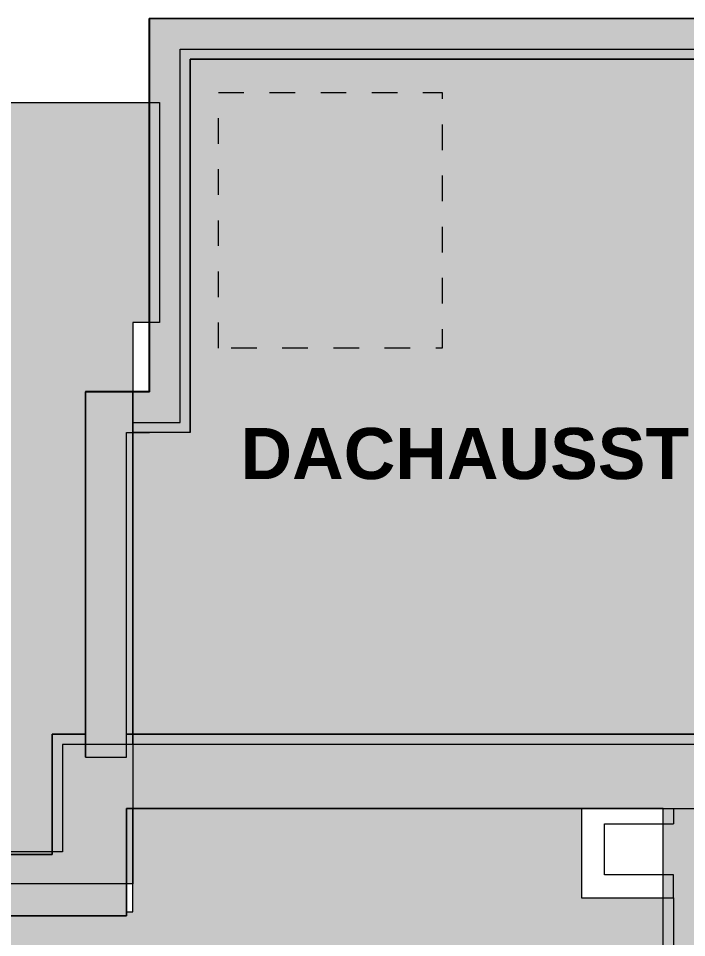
# Model space of a CAD drawing. Header units: metres. Extents: x -4 to 206, y -18 to 45.
# Drawn here: x 173.032 to 175.645, y 15.438 to 19.033 of the extents above; entities that cross this region are included whole.
import ezdxf

# ---------------------------------------------------------------- set-up
doc = ezdxf.new("R2010")
doc.units = ezdxf.units.M
doc.header["$MEASUREMENT"] = 0
doc.set_wipeout_variables(frame=1)
doc.linetypes.add('Punkt 1_1', pattern=[0.075, 0.025, -0.05])
doc.linetypes.add('Wipeout_Contour', pattern=[1, 0, -1])
for name, color, linetype in [('110 Wand Aussen', 7, 'Continuous'), ('112 Wand Aussen - Schachtwände', 7, 'Continuous'), ('140 Brüstung', 7, 'Continuous'), ('330 Dachaufbau', 7, 'Continuous'), ('810 Raum', 7, 'Continuous'), ('905 VP Beschriftung Übersicht.Übersicht', 7, 'Continuous')]:
    doc.layers.add(name, color=color, linetype=linetype)
doc.styles.add('ERSTELLTER_STIL_8', font='arial.ttf')

# ---------------------------------------------------------------- blocks, each defined once
blk = doc.blocks.new('Flachdach__36_3', base_point=(176.0092, 18.1697))
at = {"layer": '810 Raum', "color": 8, "linetype": 'Punkt 1_1', "lineweight": 13, "flags": 128}
for points in [[(173.6642, 18.9133), (173.6642, 17.4533), (173.4142, 17.4533), (173.4142, 16.0633), (175.7242, 16.0633), (175.7242, 16.3133), (178.0842, 16.3133), (178.0842, 16.0633), (180.4942, 16.0633), (180.4942, 17.4133), (180.1342, 17.4133), (180.1342, 18.9133)], [(173.8142, 17.7433), (173.8142, 18.7433), (174.6892, 18.7433), (174.6892, 17.7433)]]:
    blk.add_lwpolyline(points, close=True, dxfattribs=at)
blk = doc.blocks.new('Wand_134_3', base_point=(175.3242, 15.6833))
at = {"color": 254, "linetype": 'Wipeout_Contour', "lineweight": 0, "ltscale": 527.441159}
blk.add_wipeout([(175.2392, 15.9733), (175.2342, 15.9733), (175.2392, 15.9683)], dxfattribs=at).dxf.layer = '112 Wand Aussen - Schachtwände'
at = {"color": 254, "linetype": 'Wipeout_Contour', "lineweight": 0, "ltscale": 527.250246}
blk.add_wipeout([(175.2392, 15.5983), (175.2342, 15.5933), (175.2392, 15.5933)], dxfattribs=at).dxf.layer = '112 Wand Aussen - Schachtwände'
at = {"color": 254, "linetype": 'Wipeout_Contour', "lineweight": 0, "ltscale": 527.521134}
blk.add_wipeout([(175.2792, 15.9683), (175.2392, 15.9683), (175.2792, 15.9283)], dxfattribs=at).dxf.layer = '112 Wand Aussen - Schachtwände'
at = {"color": 254, "linetype": 'Wipeout_Contour', "lineweight": 0, "ltscale": 527.339229}
blk.add_wipeout([(175.2792, 15.6383), (175.2392, 15.5983), (175.2792, 15.5983)], dxfattribs=at).dxf.layer = '112 Wand Aussen - Schachtwände'
at = {"color": 254, "linetype": 'Wipeout_Contour', "lineweight": 0, "ltscale": 528.340832}
blk.add_wipeout([(175.2392, 15.9683), (175.2342, 15.9733), (175.2342, 15.9683)], dxfattribs=at).dxf.layer = '112 Wand Aussen - Schachtwände'
at = {"color": 254, "linetype": 'Wipeout_Contour', "lineweight": 0, "ltscale": 527.563218}
blk.add_wipeout([(175.2842, 15.9283), (175.2792, 15.9283), (175.2842, 15.9233)], dxfattribs=at).dxf.layer = '112 Wand Aussen - Schachtwände'
at = {"color": 254, "linetype": 'Wipeout_Contour', "lineweight": 0, "ltscale": 527.39659}
blk.add_wipeout([(175.2842, 15.6433), (175.2792, 15.6383), (175.2842, 15.6383)], dxfattribs=at).dxf.layer = '112 Wand Aussen - Schachtwände'
at = {"color": 254, "linetype": 'Wipeout_Contour', "lineweight": 0, "ltscale": 703.787365}
blk.add_wipeout([(175.2392, 15.5983), (175.2392, 15.9683), (175.2342, 15.9683), (175.2342, 15.5983)], dxfattribs=at).dxf.layer = '112 Wand Aussen - Schachtwände'
at = {"color": 254, "linetype": 'Wipeout_Contour', "lineweight": 0, "ltscale": 527.643208}
blk.add_wipeout([(175.3242, 15.9233), (175.2842, 15.9233), (175.3242, 15.8833)], dxfattribs=at).dxf.layer = '112 Wand Aussen - Schachtwände'
at = {"color": 254, "linetype": 'Wipeout_Contour', "lineweight": 0, "ltscale": 527.485583}
blk.add_wipeout([(175.3242, 15.6833), (175.2842, 15.6433), (175.3242, 15.6433)], dxfattribs=at).dxf.layer = '112 Wand Aussen - Schachtwände'
at = {"color": 254, "linetype": 'Wipeout_Contour', "lineweight": 0, "ltscale": 528.382931}
blk.add_wipeout([(175.2792, 15.9283), (175.2392, 15.9683), (175.2392, 15.9283)], dxfattribs=at).dxf.layer = '112 Wand Aussen - Schachtwände'
at = {"color": 254, "linetype": 'Wipeout_Contour', "lineweight": 0, "ltscale": 528.330417}
blk.add_wipeout([(175.2342, 15.5983), (175.2342, 15.5933), (175.2392, 15.5983)], dxfattribs=at).dxf.layer = '112 Wand Aussen - Schachtwände'
at = {"layer": '112 Wand Aussen - Schachtwände', "color": 7, "linetype": 'Continuous', "lineweight": 18, "flags": 128}
blk.add_lwpolyline([(175.2342, 15.9733), (175.2392, 15.9733)], dxfattribs=at)
at = {"color": 254, "linetype": 'Wipeout_Contour', "lineweight": 0, "ltscale": 703.876876}
blk.add_wipeout([(175.2792, 15.6383), (175.2792, 15.9283), (175.2392, 15.9283), (175.2392, 15.6383)], dxfattribs=at).dxf.layer = '112 Wand Aussen - Schachtwände'
at = {"color": 254, "linetype": 'Wipeout_Contour', "lineweight": 0, "ltscale": 528.463194}
blk.add_wipeout([(175.2792, 15.9233), (175.2842, 15.9233), (175.2792, 15.9283)], dxfattribs=at).dxf.layer = '112 Wand Aussen - Schachtwände'
at = {"color": 254, "linetype": 'Wipeout_Contour', "lineweight": 0, "ltscale": 528.38775}
blk.add_wipeout([(175.2392, 15.6383), (175.2392, 15.5983), (175.2792, 15.6383)], dxfattribs=at).dxf.layer = '112 Wand Aussen - Schachtwände'
at = {"layer": '112 Wand Aussen - Schachtwände', "color": 7, "linetype": 'Continuous', "lineweight": 18, "flags": 128}
for points in [[(175.2342, 15.9733), (175.2342, 15.5933)], [(175.2342, 15.5933), (175.2392, 15.5933)]]:
    blk.add_lwpolyline(points, dxfattribs=at)
at = {"color": 254, "linetype": 'Wipeout_Contour', "lineweight": 0, "ltscale": 703.96652}
blk.add_wipeout([(175.2842, 15.9233), (175.2792, 15.9233), (175.2792, 15.6433), (175.2842, 15.6433)], dxfattribs=at).dxf.layer = '112 Wand Aussen - Schachtwände'
at = {"color": 254, "linetype": 'Wipeout_Contour', "lineweight": 0, "ltscale": 528.505318}
blk.add_wipeout([(175.3242, 15.8833), (175.2842, 15.9233), (175.2842, 15.8833)], dxfattribs=at).dxf.layer = '112 Wand Aussen - Schachtwände'
at = {"color": 254, "linetype": 'Wipeout_Contour', "lineweight": 0, "ltscale": 528.476973}
blk.add_wipeout([(175.2842, 15.6433), (175.2792, 15.6433), (175.2792, 15.6383)], dxfattribs=at).dxf.layer = '112 Wand Aussen - Schachtwände'
at = {"color": 254, "linetype": 'Wipeout_Contour', "lineweight": 0, "ltscale": 704.056072}
blk.add_wipeout([(175.3242, 15.6833), (175.3242, 15.8833), (175.2842, 15.8833), (175.2842, 15.6833)], dxfattribs=at).dxf.layer = '112 Wand Aussen - Schachtwände'
at = {"color": 254, "linetype": 'Wipeout_Contour', "lineweight": 0, "ltscale": 528.534325}
blk.add_wipeout([(175.2842, 15.6833), (175.2842, 15.6433), (175.3242, 15.6833)], dxfattribs=at).dxf.layer = '112 Wand Aussen - Schachtwände'
at = {"layer": '112 Wand Aussen - Schachtwände', "color": 7, "linetype": 'Continuous', "lineweight": 18, "flags": 128}
blk.add_lwpolyline([(175.3242, 15.6833), (175.3242, 15.8833)], dxfattribs=at)
blk = doc.blocks.new('Wand_135_3', base_point=(175.3242, 15.8833))
at = {"color": 254, "linetype": 'Wipeout_Contour', "lineweight": 0, "ltscale": 704.571692}
blk.add_wipeout([(175.2392, 15.9683), (175.5942, 15.9683), (175.5942, 15.9733), (175.2392, 15.9733)], dxfattribs=at).dxf.layer = '112 Wand Aussen - Schachtwände'
at = {"color": 254, "linetype": 'Wipeout_Contour', "lineweight": 0, "ltscale": 704.643215}
blk.add_wipeout([(175.2792, 15.9283), (175.5942, 15.9283), (175.5942, 15.9683), (175.2792, 15.9683)], dxfattribs=at).dxf.layer = '112 Wand Aussen - Schachtwände'
at = {"layer": '112 Wand Aussen - Schachtwände', "color": 7, "linetype": 'Continuous', "lineweight": 18, "flags": 128}
for points in [[(175.5942, 15.9733), (175.2392, 15.9733)], [(175.5942, 15.9733), (175.5942, 15.9683)]]:
    blk.add_lwpolyline(points, dxfattribs=at)
at = {"color": 254, "linetype": 'Wipeout_Contour', "lineweight": 0, "ltscale": 704.645048}
blk.add_wipeout([(175.2842, 15.9233), (175.5942, 15.9233), (175.5942, 15.9283), (175.2842, 15.9283)], dxfattribs=at).dxf.layer = '112 Wand Aussen - Schachtwände'
at = {"color": 254, "linetype": 'Wipeout_Contour', "lineweight": 0, "ltscale": 704.716597}
blk.add_wipeout([(175.3242, 15.8833), (175.5942, 15.8833), (175.5942, 15.9233), (175.3242, 15.9233)], dxfattribs=at).dxf.layer = '112 Wand Aussen - Schachtwände'
at = {"layer": '112 Wand Aussen - Schachtwände', "color": 7, "linetype": 'Continuous', "lineweight": 18, "flags": 128}
for points in [[(175.5942, 15.9683), (175.5942, 15.9283)], [(175.5942, 15.9283), (175.5942, 15.9233)], [(175.5942, 15.9233), (175.5942, 15.8833)], [(175.3242, 15.8833), (175.5942, 15.8833)]]:
    blk.add_lwpolyline(points, dxfattribs=at)
blk = doc.blocks.new('Wand_136_3', base_point=(175.3242, 15.6833))
at = {"color": 254, "linetype": 'Wipeout_Contour', "lineweight": 0, "ltscale": 704.437276}
blk.add_wipeout([(175.2392, 15.5933), (175.5942, 15.5933), (175.5942, 15.5983), (175.2392, 15.5983)], dxfattribs=at).dxf.layer = '112 Wand Aussen - Schachtwände'
at = {"color": 254, "linetype": 'Wipeout_Contour', "lineweight": 0, "ltscale": 704.524942}
blk.add_wipeout([(175.2792, 15.5983), (175.5942, 15.5983), (175.5942, 15.6383), (175.2792, 15.6383)], dxfattribs=at).dxf.layer = '112 Wand Aussen - Schachtwände'
at = {"layer": '112 Wand Aussen - Schachtwände', "color": 7, "linetype": 'Continuous', "lineweight": 18, "flags": 128}
for points in [[(175.2392, 15.5933), (175.5942, 15.5933)], [(175.5942, 15.5933), (175.5942, 15.5983)]]:
    blk.add_lwpolyline(points, dxfattribs=at)
at = {"color": 254, "linetype": 'Wipeout_Contour', "lineweight": 0, "ltscale": 704.542904}
blk.add_wipeout([(175.2842, 15.6383), (175.5942, 15.6383), (175.5942, 15.6433), (175.2842, 15.6433)], dxfattribs=at).dxf.layer = '112 Wand Aussen - Schachtwände'
at = {"color": 254, "linetype": 'Wipeout_Contour', "lineweight": 0, "ltscale": 704.630591}
blk.add_wipeout([(175.3242, 15.6433), (175.5942, 15.6433), (175.5942, 15.6833), (175.3242, 15.6833)], dxfattribs=at).dxf.layer = '112 Wand Aussen - Schachtwände'
at = {"layer": '112 Wand Aussen - Schachtwände', "color": 7, "linetype": 'Continuous', "lineweight": 18, "flags": 128}
for points in [[(175.5942, 15.6833), (175.3242, 15.6833)], [(175.5942, 15.6433), (175.5942, 15.6833)], [(175.5942, 15.6383), (175.5942, 15.6433)], [(175.5942, 15.5983), (175.5942, 15.6383)]]:
    blk.add_lwpolyline(points, dxfattribs=at)
blk = doc.blocks.new('Wand_152_3', base_point=(173.3342, 16.0633))
at = {"color": 254, "linetype": 'Wipeout_Contour', "lineweight": 0, "ltscale": 522.458888}
blk.add_wipeout([(173.4543, 15.9433), (173.1643, 16.2332), (173.1643, 15.9433)], dxfattribs=at).dxf.layer = '140 Brüstung'
at = {"color": 254, "linetype": 'Wipeout_Contour', "lineweight": 0, "ltscale": 522.223459}
blk.add_wipeout([(173.1643, 16.2332), (173.1641, 16.2334), (173.1641, 16.2332)], dxfattribs=at).dxf.layer = '140 Brüstung'
at = {"color": 254, "linetype": 'Wipeout_Contour', "lineweight": 0, "ltscale": 701.516809}
blk.add_wipeout([(173.4543, 15.9433), (175.8242, 15.9433), (175.8242, 16.2332), (173.4543, 16.2332)], dxfattribs=at).dxf.layer = '140 Brüstung'
at = {"color": 254, "linetype": 'Wipeout_Contour', "lineweight": 0, "ltscale": 521.871111}
blk.add_wipeout([(173.4543, 16.2332), (173.1643, 16.2332), (173.4543, 15.9433)], dxfattribs=at).dxf.layer = '140 Brüstung'
at = {"layer": '140 Brüstung', "color": 7, "linetype": 'Continuous', "lineweight": 18, "flags": 128}
blk.add_lwpolyline([(173.4543, 15.9433), (175.8242, 15.9433)], dxfattribs=at)
at = {"color": 254, "linetype": 'Wipeout_Contour', "lineweight": 0, "ltscale": 700.992659}
blk.add_wipeout([(173.1643, 16.2332), (175.8242, 16.2332), (175.8242, 16.2334), (173.1643, 16.2334)], dxfattribs=at).dxf.layer = '140 Brüstung'
at = {"color": 254, "linetype": 'Wipeout_Contour', "lineweight": 0, "ltscale": 521.321401}
blk.add_wipeout([(173.1643, 16.2334), (173.1641, 16.2334), (173.1643, 16.2332)], dxfattribs=at).dxf.layer = '140 Brüstung'
at = {"layer": '140 Brüstung', "color": 7, "linetype": 'Continuous', "lineweight": 18}
blk.add_line((173.1643, 16.2332), (175.8242, 16.2332), dxfattribs=at)
at = {"layer": '140 Brüstung', "color": 7, "linetype": 'Continuous', "lineweight": 18, "flags": 128}
for points in [[(173.1641, 16.2334), (173.1641, 16.2332)], [(175.8242, 16.2334), (173.1641, 16.2334)]]:
    blk.add_lwpolyline(points, dxfattribs=at)
blk = doc.blocks.new('Wand_154_3', base_point=(173.3342, 15.6433))
at = {"color": 254, "linetype": 'Wipeout_Contour', "lineweight": 0, "ltscale": 696.765153}
blk.add_wipeout([(173.1643, 15.7632), (173.1643, 15.5233), (173.4543, 15.5233), (173.1644, 15.7632)], dxfattribs=at).dxf.layer = '140 Brüstung'
at = {"color": 254, "linetype": 'Wipeout_Contour', "lineweight": 0, "ltscale": 522.095715}
blk.add_wipeout([(173.1643, 15.7632), (173.1644, 15.7632), (173.1643, 15.7633)], dxfattribs=at).dxf.layer = '140 Brüstung'
at = {"color": 254, "linetype": 'Wipeout_Contour', "lineweight": 0, "ltscale": 870.467884}
blk.add_wipeout([(173.4543, 15.7632), (173.4543, 15.9433), (173.1643, 15.9433), (173.1643, 15.7633), (173.1644, 15.7632)], dxfattribs=at).dxf.layer = '140 Brüstung'
at = {"color": 254, "linetype": 'Wipeout_Contour', "lineweight": 0, "ltscale": 521.745557}
blk.add_wipeout([(173.4543, 15.7632), (173.1644, 15.7632), (173.4543, 15.5233)], dxfattribs=at).dxf.layer = '140 Brüstung'
at = {"layer": '140 Brüstung', "color": 7, "linetype": 'Continuous', "lineweight": 18, "flags": 128}
for points in [[(173.4543, 15.5233), (173.4543, 15.9433)], [(173.4543, 15.5233), (173.1643, 15.5233)]]:
    blk.add_lwpolyline(points, dxfattribs=at)
at = {"color": 254, "linetype": 'Wipeout_Contour', "lineweight": 0, "ltscale": 695.610035}
blk.add_wipeout([(173.1643, 15.7635), (173.1643, 16.2332), (173.1641, 16.2332), (173.1641, 15.7635)], dxfattribs=at).dxf.layer = '140 Brüstung'
at = {"layer": '140 Brüstung', "color": 7, "linetype": 'Continuous', "lineweight": 18}
for p, q in [((173.1643, 15.7635), (173.1643, 16.2332)), ((173.1643, 15.7633), (173.1643, 15.7635)), ((173.1643, 15.7633), (173.1643, 15.7632))]:
    blk.add_line(p, q, dxfattribs=at)
at = {"layer": '140 Brüstung', "color": 7, "linetype": 'Continuous', "lineweight": 18, "flags": 128}
blk.add_lwpolyline([(173.1641, 16.2332), (173.1641, 15.7635)], dxfattribs=at)
blk = doc.blocks.new('Wand_168_3', base_point=(180.1742, 18.9533))
at = {"color": 254, "linetype": 'Wipeout_Contour', "lineweight": 0, "ltscale": 524.323541}
blk.add_wipeout([(173.5443, 19.0332), (173.5443, 18.8733), (173.7043, 18.8733)], dxfattribs=at).dxf.layer = '110 Wand Aussen'
at = {"color": 254, "linetype": 'Wipeout_Contour', "lineweight": 0, "ltscale": 524.198984}
blk.add_wipeout([(173.5442, 19.0334), (173.5442, 19.0332), (173.5443, 19.0332)], dxfattribs=at).dxf.layer = '110 Wand Aussen'
at = {"color": 254, "linetype": 'Wipeout_Contour', "lineweight": 0, "ltscale": 711.646957}
blk.add_wipeout([(173.7043, 18.8733), (180.0941, 18.8733), (180.0941, 19.0332), (173.7043, 19.0332)], dxfattribs=at).dxf.layer = '110 Wand Aussen'
at = {"color": 254, "linetype": 'Wipeout_Contour', "lineweight": 0, "ltscale": 523.61436}
blk.add_wipeout([(173.7043, 19.0332), (173.5443, 19.0332), (173.7043, 18.8733)], dxfattribs=at).dxf.layer = '110 Wand Aussen'
at = {"layer": '110 Wand Aussen', "color": 7, "linetype": 'Continuous', "lineweight": 18, "flags": 128}
blk.add_lwpolyline([(173.7043, 18.8733), (180.0941, 18.8733)], dxfattribs=at)
at = {"color": 254, "linetype": 'Wipeout_Contour', "lineweight": 0, "ltscale": 711.68111}
blk.add_wipeout([(173.5443, 19.0332), (180.2541, 19.0332), (180.2541, 19.0334), (173.5443, 19.0334)], dxfattribs=at).dxf.layer = '110 Wand Aussen'
at = {"color": 254, "linetype": 'Wipeout_Contour', "lineweight": 0, "ltscale": 523.314141}
blk.add_wipeout([(173.5443, 19.0334), (173.5442, 19.0334), (173.5443, 19.0332)], dxfattribs=at).dxf.layer = '110 Wand Aussen'
at = {"layer": '110 Wand Aussen', "color": 7, "linetype": 'Continuous', "lineweight": 18}
blk.add_line((173.5443, 19.0332), (180.2541, 19.0332), dxfattribs=at)
at = {"layer": '110 Wand Aussen', "color": 7, "linetype": 'Continuous', "lineweight": 18, "flags": 128}
blk.add_lwpolyline([(180.2541, 19.0334), (173.5442, 19.0334)], dxfattribs=at)
at = {"layer": '140 Brüstung', "color": 7, "linetype": 'Continuous', "lineweight": 18, "flags": 128}
blk.add_lwpolyline([(173.5442, 19.0334), (173.5442, 19.0332)], dxfattribs=at)
blk = doc.blocks.new('Wand_169_3', base_point=(173.6242, 18.9533))
at = {"color": 254, "linetype": 'Wipeout_Contour', "lineweight": 0, "ltscale": 523.871522}
blk.add_wipeout([(173.5443, 17.5732), (173.5443, 17.4133), (173.7043, 17.4133)], dxfattribs=at).dxf.layer = '140 Brüstung'
at = {"color": 254, "linetype": 'Wipeout_Contour', "lineweight": 0, "ltscale": 523.744175}
blk.add_wipeout([(173.5442, 17.5734), (173.5442, 17.5732), (173.5443, 17.5732)], dxfattribs=at).dxf.layer = '140 Brüstung'
at = {"color": 254, "linetype": 'Wipeout_Contour', "lineweight": 0, "ltscale": 698.318907}
blk.add_wipeout([(173.5443, 18.8733), (173.5443, 17.5732), (173.7043, 17.5732), (173.7043, 18.8733)], dxfattribs=at).dxf.layer = '140 Brüstung'
at = {"color": 254, "linetype": 'Wipeout_Contour', "lineweight": 0, "ltscale": 523.152017}
blk.add_wipeout([(173.7043, 17.5732), (173.5443, 17.5732), (173.7043, 17.4133)], dxfattribs=at).dxf.layer = '140 Brüstung'
at = {"layer": '140 Brüstung', "color": 7, "linetype": 'Continuous', "lineweight": 18, "flags": 128}
for points in [[(173.7043, 17.4133), (173.7043, 18.8733)], [(173.7043, 17.4133), (173.5443, 17.4133)]]:
    blk.add_lwpolyline(points, dxfattribs=at)
at = {"color": 254, "linetype": 'Wipeout_Contour', "lineweight": 0, "ltscale": 698.035154}
blk.add_wipeout([(173.5443, 17.5734), (173.5443, 19.0332), (173.5442, 19.0332), (173.5442, 17.5734)], dxfattribs=at).dxf.layer = '140 Brüstung'
at = {"color": 254, "linetype": 'Wipeout_Contour', "lineweight": 0, "ltscale": 522.850183}
blk.add_wipeout([(173.5443, 17.5734), (173.5442, 17.5734), (173.5443, 17.5732)], dxfattribs=at).dxf.layer = '140 Brüstung'
at = {"layer": '140 Brüstung', "color": 7, "linetype": 'Continuous', "lineweight": 18}
for p, q in [((173.5443, 17.5734), (173.5443, 19.0332)), ((173.5443, 17.5732), (173.5443, 17.5734))]:
    blk.add_line(p, q, dxfattribs=at)
at = {"layer": '140 Brüstung', "color": 7, "linetype": 'Continuous', "lineweight": 18, "flags": 128}
blk.add_lwpolyline([(173.5442, 19.0332), (173.5442, 17.5734)], dxfattribs=at)
blk = doc.blocks.new('Wand_170_3', base_point=(173.6242, 17.4933))
at = {"color": 254, "linetype": 'Wipeout_Contour', "lineweight": 0, "ltscale": 523.125219}
blk.add_wipeout([(173.4543, 17.4133), (173.2943, 17.5732), (173.2943, 17.4133)], dxfattribs=at).dxf.layer = '140 Brüstung'
at = {"color": 254, "linetype": 'Wipeout_Contour', "lineweight": 0, "ltscale": 522.99792}
blk.add_wipeout([(173.2943, 17.5732), (173.2942, 17.5734), (173.2942, 17.5732)], dxfattribs=at).dxf.layer = '140 Brüstung'
at = {"color": 254, "linetype": 'Wipeout_Contour', "lineweight": 0, "ltscale": 697.518679}
blk.add_wipeout([(173.5443, 17.5732), (173.4543, 17.5732), (173.4543, 17.4133), (173.5443, 17.4133)], dxfattribs=at).dxf.layer = '140 Brüstung'
at = {"color": 254, "linetype": 'Wipeout_Contour', "lineweight": 0, "ltscale": 522.405892}
blk.add_wipeout([(173.4543, 17.5732), (173.2943, 17.5732), (173.4543, 17.4133)], dxfattribs=at).dxf.layer = '140 Brüstung'
at = {"layer": '140 Brüstung', "color": 7, "linetype": 'Continuous', "lineweight": 18, "flags": 128}
blk.add_lwpolyline([(173.4543, 17.4133), (173.5443, 17.4133)], dxfattribs=at)
at = {"color": 254, "linetype": 'Wipeout_Contour', "lineweight": 0, "ltscale": 697.23217}
blk.add_wipeout([(173.2943, 17.5732), (173.5442, 17.5732), (173.5442, 17.5734), (173.2943, 17.5734)], dxfattribs=at).dxf.layer = '140 Brüstung'
at = {"layer": '140 Brüstung', "color": 7, "linetype": 'Continuous', "lineweight": 18}
blk.add_line((173.5442, 17.5732), (173.5443, 17.5732), dxfattribs=at)
at = {"color": 254, "linetype": 'Wipeout_Contour', "lineweight": 0, "ltscale": 522.104087}
blk.add_wipeout([(173.2943, 17.5734), (173.2942, 17.5734), (173.2943, 17.5732)], dxfattribs=at).dxf.layer = '140 Brüstung'
at = {"layer": '140 Brüstung', "color": 7, "linetype": 'Continuous', "lineweight": 18}
blk.add_line((173.2943, 17.5732), (173.5442, 17.5732), dxfattribs=at)
at = {"layer": '140 Brüstung', "color": 7, "linetype": 'Continuous', "lineweight": 18, "flags": 128}
for points in [[(173.2942, 17.5734), (173.2942, 17.5732)], [(173.5442, 17.5734), (173.2942, 17.5734)]]:
    blk.add_lwpolyline(points, dxfattribs=at)
blk = doc.blocks.new('Wand_171_3', base_point=(173.3742, 17.4933))
at = {"color": 254, "linetype": 'Wipeout_Contour', "lineweight": 0, "ltscale": 696.743794}
blk.add_wipeout([(173.2943, 17.4133), (173.2943, 16.1433), (173.4543, 16.1433), (173.4543, 17.4133)], dxfattribs=at).dxf.layer = '140 Brüstung'
at = {"layer": '140 Brüstung', "color": 7, "linetype": 'Continuous', "lineweight": 18, "flags": 128}
blk.add_lwpolyline([(173.4543, 16.1433), (173.4543, 17.4133)], dxfattribs=at)
at = {"color": 254, "linetype": 'Wipeout_Contour', "lineweight": 0, "ltscale": 696.457146}
blk.add_wipeout([(173.2942, 17.5732), (173.2942, 16.1433), (173.2943, 16.1433), (173.2943, 17.5732)], dxfattribs=at).dxf.layer = '140 Brüstung'
at = {"layer": '140 Brüstung', "color": 7, "linetype": 'Continuous', "lineweight": 18}
blk.add_line((173.2943, 16.1433), (173.2943, 17.5732), dxfattribs=at)
at = {"layer": '140 Brüstung', "color": 7, "linetype": 'Continuous', "lineweight": 18, "flags": 128}
for points in [[(173.2942, 17.5732), (173.2942, 16.1433)], [(173.2942, 16.1433), (173.2943, 16.1433)], [(173.2943, 16.1433), (173.4543, 16.1433)]]:
    blk.add_lwpolyline(points, dxfattribs=at)
blk = doc.blocks.new('Wand_178_3', base_point=(173.3342, 15.6433))
at = {"color": 254, "linetype": 'Wipeout_Contour', "lineweight": 0, "ltscale": 516.51032}
blk.add_wipeout([(171.2643, 15.7635), (171.2641, 15.7635), (171.2641, 15.7633)], dxfattribs=at).dxf.layer = '140 Brüstung'
at = {"color": 254, "linetype": 'Wipeout_Contour', "lineweight": 0, "ltscale": 521.190243}
blk.add_wipeout([(173.1641, 15.7635), (173.1643, 15.7633), (173.1643, 15.7635)], dxfattribs=at).dxf.layer = '140 Brüstung'
at = {"color": 254, "linetype": 'Wipeout_Contour', "lineweight": 0, "ltscale": 688.17024}
blk.add_wipeout([(171.2641, 15.5233), (171.3942, 15.5233), (171.3942, 15.7632), (171.2641, 15.7632)], dxfattribs=at).dxf.layer = '140 Brüstung'
at = {"color": 254, "linetype": 'Wipeout_Contour', "lineweight": 0, "ltscale": 692.133557}
blk.add_wipeout([(171.4842, 15.5233), (173.1643, 15.5233), (173.1643, 15.7632), (171.4842, 15.7632)], dxfattribs=at).dxf.layer = '140 Brüstung'
at = {"layer": '140 Brüstung', "color": 7, "linetype": 'Continuous', "lineweight": 18, "flags": 128}
blk.add_lwpolyline([(171.2641, 15.5233), (173.1643, 15.5233)], dxfattribs=at)
at = {"color": 254, "linetype": 'Wipeout_Contour', "lineweight": 0, "ltscale": 688.214474}
blk.add_wipeout([(171.2643, 15.7632), (171.3942, 15.7632), (171.3942, 15.7635), (171.2643, 15.7635)], dxfattribs=at).dxf.layer = '140 Brüstung'
at = {"color": 254, "linetype": 'Wipeout_Contour', "lineweight": 0, "ltscale": 695.458343}
blk.add_wipeout([(173.1641, 15.7635), (173.1641, 15.7632), (173.1643, 15.7632), (173.1643, 15.7633)], dxfattribs=at).dxf.layer = '140 Brüstung'
at = {"color": 254, "linetype": 'Wipeout_Contour', "lineweight": 0, "ltscale": 687.889602}
blk.add_wipeout([(171.2643, 15.7635), (171.2641, 15.7633), (171.2641, 15.7632), (171.2643, 15.7632)], dxfattribs=at).dxf.layer = '140 Brüstung'
at = {"color": 254, "linetype": 'Wipeout_Contour', "lineweight": 0, "ltscale": 692.176679}
blk.add_wipeout([(171.4842, 15.7632), (173.1641, 15.7632), (173.1641, 15.7635), (171.4842, 15.7635)], dxfattribs=at).dxf.layer = '140 Brüstung'
at = {"layer": '140 Brüstung', "color": 7, "linetype": 'Continuous', "lineweight": 18}
for p, q in [((171.2641, 15.7633), (171.2641, 15.7632)), ((171.2641, 15.7632), (171.2643, 15.7632)), ((171.2643, 15.7632), (171.3942, 15.7632)), ((171.4842, 15.7632), (173.1641, 15.7632)), ((173.1641, 15.7632), (173.1643, 15.7632)), ((173.1643, 15.7633), (173.1643, 15.7632))]:
    blk.add_line(p, q, dxfattribs=at)
at = {"layer": '140 Brüstung', "color": 7, "linetype": 'Continuous', "lineweight": 18, "flags": 128}
for points in [[(171.3942, 15.7635), (171.2643, 15.7635)], [(173.1641, 15.7635), (171.4842, 15.7635)]]:
    blk.add_lwpolyline(points, dxfattribs=at)
blk = doc.blocks.new('Dachfläche_9_3', base_point=(168.0637, 18.7042))
at = {"layer": '330 Dachaufbau', "linetype": 'Continuous', "lineweight": 0, "true_color": 0x000000}
h = blk.add_hatch(color=18, dxfattribs=at)
h.paths.add_polyline_path([(171.4842, 15.6483), (173.4801, 15.6483), (173.4801, 17.8433), (173.5842, 17.8433), (173.5842, 18.7042), (168.0637, 18.7042), (168.0676, 15.5883), (168.089, 15.5883), (168.089, 18.6883), (171.2242, 18.6883), (171.2242, 18.3983), (171.4842, 18.3983)])
h.paths.add_polyline_path([(171.744, 16.2582), (171.744, 17.7825), (172.524, 17.7825), (172.524, 16.2582)], flags=0)
at = {"layer": '330 Dachaufbau', "color": 7, "linetype": 'Continuous', "lineweight": 18, "flags": 128}
for points in [[(168.0637, 18.7042), (173.5842, 18.7042)], [(173.5842, 18.7042), (173.5842, 17.8433)], [(173.5842, 17.8433), (173.4801, 17.8433)], [(173.4801, 17.8433), (173.4801, 15.6483)], [(173.4801, 15.6483), (171.4842, 15.6483)]]:
    blk.add_lwpolyline(points, dxfattribs=at)

msp = doc.modelspace()

# ---------------------------------------------------------------- hatches: boundary and pattern name
at = {"layer": '905 VP Beschriftung Übersicht.Übersicht', "linetype": 'Continuous', "lineweight": 0}
h = msp.add_hatch(color=255, dxfattribs=at)
h.paths.add_polyline_path([(168.3445, 9.7484), (168.3338, 18.3683), (170.5242, 18.3683), (170.5242, 17.4083), (170.9742, 17.4083), (170.9742, 15.5233), (173.4543, 15.5233), (173.4543, 15.5383), (173.4801, 15.5383), (173.4801, 15.9433), (175.2342, 15.9433), (175.2342, 15.5933), (175.5942, 15.5933), (175.5942, 13.8033), (178.2142, 13.8033), (178.2142, 15.5933), (179.1742, 15.5933), (179.1742, 15.9433), (180.6143, 15.9433), (180.6143, 17.9183), (181.3642, 17.9183), (181.3642, 18.3683), (183.2542, 18.3683), (183.2542, 15.5232), (186.6586, 15.5232), (186.6429, 11.8684), (185.7142, 11.8684), (185.7142, 10.1234), (183.0343, 10.1234), (183.0343, 11.2434), (180.2942, 11.2434), (180.2942, 10.5434), (177.4442, 10.5434), (177.4442, 10.0434), (171.9442, 10.0434), (171.9442, 8.7234), (169.3643, 8.7234), (169.3643, 9.7484)])
h.paths.add_polyline_path([(182.8042, 14.5233), (183.1342, 14.5233), (183.1342, 14.1933), (182.8042, 14.1933)], flags=0)

# ---------------------------------------------------------------- linework, layer by layer
at = {"layer": '905 VP Beschriftung Übersicht.Übersicht', "color": 7, "linetype": 'Continuous', "lineweight": 13, "flags": 128}
msp.add_lwpolyline([(168.3445, 9.7484), (168.3338, 18.3683), (170.5242, 18.3683), (170.5242, 17.4083), (170.9742, 17.4083), (170.9742, 15.5233), (173.4543, 15.5233), (173.4543, 15.5383), (173.4801, 15.5383), (173.4801, 15.9433), (175.2342, 15.9433), (175.2342, 15.5933), (175.5942, 15.5933), (175.5942, 13.8033)], dxfattribs=at)

# ---------------------------------------------------------------- block references
at = {"layer": '810 Raum', "color": 7, "linetype": 'Continuous', "lineweight": 13}
msp.add_blockref('Flachdach__36_3', (176.0092, 18.1697), dxfattribs=at)

# ---------------------------------------------------------------- texts
at = {"layer": '905 VP Beschriftung Übersicht.Übersicht', "color": 7, "linetype": 'Continuous', "lineweight": 13, "insert": (175.0182, 17.33), "char_height": 0.2, "attachment_point": 5, "style": 'ERSTELLTER_STIL_8'}
msp.add_mtext('\\A1;{\\pqc;\\fHelvetica|b1|i0|c0|p0;\\W1.000000;DACHAUSSTIEG}', dxfattribs=at)

# ---------------------------------------------------------------- next in the draw order: block references
at = {"layer": '110 Wand Aussen', "color": 7, "lineweight": 35}
msp.add_blockref('Wand_168_3', (180.1742, 18.9533), dxfattribs=at)
at = {"layer": '112 Wand Aussen - Schachtwände', "color": 7, "lineweight": 35}
msp.add_blockref('Wand_134_3', (175.3242, 15.6833), dxfattribs=at)

# ---------------------------------------------------------------- next in the draw order: block references
for name, p in [('Wand_135_3', (175.3242, 15.8833)), ('Wand_136_3', (175.3242, 15.6833))]:
    msp.add_blockref(name, p, dxfattribs=at)
at = {"layer": '140 Brüstung', "color": 7, "lineweight": 35}
msp.add_blockref('Wand_169_3', (173.6242, 18.9533), dxfattribs=at)

# ---------------------------------------------------------------- next in the draw order: block references
msp.add_blockref('Wand_170_3', (173.6242, 17.4933), dxfattribs=at)
at = {"layer": '140 Brüstung', "color": 7, "lineweight": 25}
msp.add_blockref('Wand_152_3', (173.3342, 16.0633), dxfattribs=at)

# ---------------------------------------------------------------- next in the draw order: hatches: boundary and pattern name
at = {"layer": '905 VP Beschriftung Übersicht.Übersicht', "linetype": 'Continuous', "lineweight": 0}
for points in [[(173.5442, 19.0334), (180.2543, 19.0334), (180.2543, 17.5334), (180.3643, 17.5334), (180.3643, 17.3733), (180.0941, 17.3733), (180.0941, 18.8733), (173.7043, 18.8733), (173.7043, 17.4133), (173.4801, 17.4133), (173.4801, 17.5734), (173.5442, 17.5734)], [(173.6642, 18.9133), (180.1342, 18.9133), (180.1342, 18.7933), (180.3643, 18.7933), (180.3643, 16.1933), (178.0045, 16.1933), (178.0045, 16.2336), (175.804, 16.2336), (175.804, 16.1933), (173.4801, 16.1933), (173.4801, 17.4533), (173.6642, 17.4533)]]:
    msp.add_hatch(color=255, dxfattribs=at).paths.add_polyline_path(points)

# ---------------------------------------------------------------- next in the draw order: linework, layer by layer
at = {"layer": '905 VP Beschriftung Übersicht.Übersicht', "color": 7, "linetype": 'Continuous', "lineweight": 13, "flags": 128}
for points in [[(173.5442, 19.0334), (180.2543, 19.0334), (180.2543, 17.5334), (180.3643, 17.5334), (180.3643, 17.3733), (180.0941, 17.3733), (180.0941, 18.8733), (173.7043, 18.8733), (173.7043, 17.4133), (173.4801, 17.4133), (173.4801, 17.5734), (173.5442, 17.5734)], [(173.6642, 18.9133), (180.1342, 18.9133), (180.1342, 18.7933), (180.3643, 18.7933), (180.3643, 16.1933), (178.0045, 16.1933), (178.0045, 16.2336), (175.804, 16.2336), (175.804, 16.1933), (173.4801, 16.1933), (173.4801, 17.4533), (173.6642, 17.4533)]]:
    msp.add_lwpolyline(points, close=True, dxfattribs=at)

# ---------------------------------------------------------------- next in the draw order: block references
at = {"layer": '140 Brüstung', "color": 7, "lineweight": 25}
msp.add_blockref('Wand_154_3', (173.3342, 15.6433), dxfattribs=at)

# ---------------------------------------------------------------- next in the draw order: block references
at = {"layer": '140 Brüstung', "color": 7, "lineweight": 35}
msp.add_blockref('Wand_171_3', (173.3742, 17.4933), dxfattribs=at)
at = {"layer": '140 Brüstung', "color": 7, "lineweight": 18}
msp.add_blockref('Wand_178_3', (173.3342, 15.6433), dxfattribs=at)

# ---------------------------------------------------------------- next in the draw order: hatches: boundary and pattern name
at = {"layer": '905 VP Beschriftung Übersicht.Übersicht', "linetype": 'Continuous', "lineweight": 13}
h = msp.add_hatch(color=255, dxfattribs=at)
h.paths.add_polyline_path([(171.2242, 15.7733), (171.2242, 18.6183), (168.0835, 18.6183), (168.0949, 9.4984), (169.1143, 9.4984), (169.1143, 8.4734), (172.1942, 8.4734), (172.1942, 9.7934), (177.6942, 9.7934), (177.6942, 10.2934), (180.5442, 10.2934), (180.5442, 10.9934), (182.7843, 10.9934), (182.7843, 9.8734), (185.9642, 9.8734), (185.9642, 11.6184), (186.8918, 11.6184), (186.9096, 15.7732), (183.5042, 15.7732), (183.5042, 18.6183), (180.3643, 18.6183), (180.3643, 16.1933), (178.0046, 16.1933), (178.0046, 14.0129), (175.8038, 14.0129), (175.8038, 16.1933), (173.2043, 16.1933), (173.2043, 15.7733)])
h.paths.add_polyline_path([(180.2942, 11.2434), (183.0343, 11.2434), (183.0343, 10.1234), (185.7142, 10.1234), (185.7142, 11.8684), (186.6429, 11.8684), (186.6586, 15.5232), (183.2542, 15.5232), (183.2542, 18.3683), (180.6143, 18.3683), (180.6143, 15.9433), (178.2546, 15.9433), (178.2546, 13.7629), (175.5538, 13.7629), (175.5538, 15.9433), (173.4543, 15.9433), (173.4543, 15.5233), (170.9742, 15.5233), (170.9742, 18.3683), (168.3338, 18.3683), (168.3445, 9.7484), (169.3643, 9.7484), (169.3643, 8.7234), (171.9442, 8.7234), (171.9442, 10.0434), (177.4442, 10.0434), (177.4442, 10.5434), (180.2942, 10.5434)], flags=0)

# ---------------------------------------------------------------- next in the draw order: linework, layer by layer
at = {"layer": '905 VP Beschriftung Übersicht.Übersicht', "color": 7, "linetype": 'Continuous', "lineweight": 13, "flags": 128}
for points in [[(183.5042, 18.6183), (180.3643, 18.6183), (180.3643, 16.1933), (178.0046, 16.1933), (178.0046, 14.0129), (175.8038, 14.0129), (175.8038, 16.1933), (173.2043, 16.1933), (173.2043, 15.7733), (171.2242, 15.7733), (171.2242, 18.6183), (168.0835, 18.6183), (168.0949, 9.4984), (169.1143, 9.4984), (169.1143, 8.4734), (172.1942, 8.4734), (172.1942, 9.7934), (177.6942, 9.7934), (177.6942, 10.2934), (180.5442, 10.2934), (180.5442, 10.9934), (182.7843, 10.9934)], [(183.2542, 18.3683), (180.6143, 18.3683), (180.6143, 15.9433), (178.2546, 15.9433), (178.2546, 13.7629), (175.5538, 13.7629), (175.5538, 15.9433), (173.4543, 15.9433), (173.4543, 15.5233), (170.9742, 15.5233), (170.9742, 18.3683), (168.3338, 18.3683), (168.3445, 9.7484), (169.3643, 9.7484), (169.3643, 8.7234), (171.9442, 8.7234), (171.9442, 10.0434), (177.4442, 10.0434), (177.4442, 10.5434), (180.2942, 10.5434), (180.2942, 11.2434), (183.0343, 11.2434)]]:
    msp.add_lwpolyline(points, dxfattribs=at)

# ---------------------------------------------------------------- next in the draw order: block references
at = {"layer": '330 Dachaufbau', "color": 7, "linetype": 'Continuous', "lineweight": 18}
msp.add_blockref('Dachfläche_9_3', (168.0637, 18.7042), dxfattribs=at)

doc.saveas('drawing.dxf')
